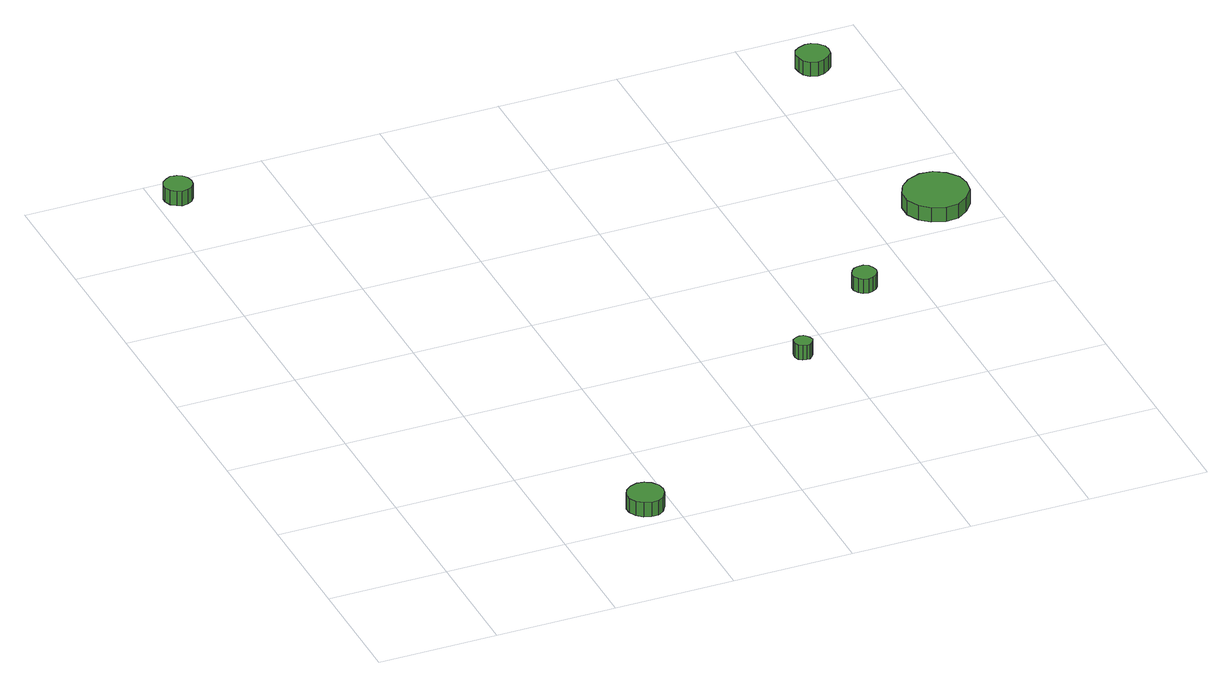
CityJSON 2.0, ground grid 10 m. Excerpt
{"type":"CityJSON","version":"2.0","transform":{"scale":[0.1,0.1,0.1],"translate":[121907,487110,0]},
"CityObjects":{
"tree1":{"type":"SolitaryVegetationObject","attributes":{"function":"something"},"geometry":[{"type":"MultiSurface","lod":"1","boundaries":[[[0,1,2,3,4,5,6,7,8,9,10,11,12,13,14]],[[15,16,17,18,19,20,21,22,23,24,25,26,27,28,29]],[[0,29,28,1]],[[1,28,27,2]],[[2,27,26,3]],[[3,26,25,4]],[[4,25,24,5]],[[5,24,23,6]],[[6,23,22,7]],[[7,22,21,8]],[[8,21,20,9]],[[9,20,19,10]],[[10,19,18,11]],[[11,18,17,12]],[[12,17,16,13]],[[13,16,15,14]],[[14,15,29,0]]]}]},
"tree2":{"type":"SolitaryVegetationObject","attributes":{"function":"something"},"geometry":[{"type":"MultiSurface","lod":"1","boundaries":[[[30,31,32,33,34,35,36,37,38,39,40,41,42,43,44]],[[45,46,47,48,49,50,51,52,53,54,55,56,57,58,59]],[[30,59,58,31]],[[31,58,57,32]],[[32,57,56,33]],[[33,56,55,34]],[[34,55,54,35]],[[35,54,53,36]],[[36,53,52,37]],[[37,52,51,38]],[[38,51,50,39]],[[39,50,49,40]],[[40,49,48,41]],[[41,48,47,42]],[[42,47,46,43]],[[43,46,45,44]],[[44,45,59,30]]]}]},
"tree3":{"type":"SolitaryVegetationObject","attributes":{"function":"something"},"geometry":[{"type":"MultiSurface","lod":"1","boundaries":[[[60,61,62,63,64,65,66,67,68,69,70,71,72,73,74]],[[75,76,77,78,79,80,81,82,83,84,85,86,87,88,89]],[[60,89,88,61]],[[61,88,87,62]],[[62,87,86,63]],[[63,86,85,64]],[[64,85,84,65]],[[65,84,83,66]],[[66,83,82,67]],[[67,82,81,68]],[[68,81,80,69]],[[69,80,79,70]],[[70,79,78,71]],[[71,78,77,72]],[[72,77,76,73]],[[73,76,75,74]],[[74,75,89,60]]]}]},
"tree4":{"type":"SolitaryVegetationObject","attributes":{"function":"something"},"geometry":[{"type":"MultiSurface","lod":"1","boundaries":[[[90,91,92,93,94,95,96,97,98,99,100,101,102,103,104]],[[105,106,107,108,109,110,111,112,113,114,115,116,117,118,119]],[[90,119,118,91]],[[91,118,117,92]],[[92,117,116,93]],[[93,116,115,94]],[[94,115,114,95]],[[95,114,113,96]],[[96,113,112,97]],[[97,112,111,98]],[[98,111,110,99]],[[99,110,109,100]],[[100,109,108,101]],[[101,108,107,102]],[[102,107,106,103]],[[103,106,105,104]],[[104,105,119,90]]]}]},
"tree5":{"type":"SolitaryVegetationObject","attributes":{"function":"something"},"geometry":[{"type":"MultiSurface","lod":"1","boundaries":[[[120,121,122,123,124,125,126,127,128,129,130,131,132,133,134]],[[135,136,137,138,139,140,141,142,143,144,145,146,147,148,149]],[[120,149,148,121]],[[121,148,147,122]],[[122,147,146,123]],[[123,146,145,124]],[[124,145,144,125]],[[125,144,143,126]],[[126,143,142,127]],[[127,142,141,128]],[[128,141,140,129]],[[129,140,139,130]],[[130,139,138,131]],[[131,138,137,132]],[[132,137,136,133]],[[133,136,135,134]],[[134,135,149,120]]]}]},
"tree6":{"type":"SolitaryVegetationObject","attributes":{"function":"something"},"geometry":[{"type":"MultiSurface","lod":"1","boundaries":[[[150,151,152,153,154,155,156,157,158,159,160,161,162,163,164]],[[165,166,167,168,169,170,171,172,173,174,175,176,177,178,179]],[[150,179,178,151]],[[151,178,177,152]],[[152,177,176,153]],[[153,176,175,154]],[[154,175,174,155]],[[155,174,173,156]],[[156,173,172,157]],[[157,172,171,158]],[[158,171,170,159]],[[159,170,169,160]],[[160,169,168,161]],[[161,168,167,162]],[[162,167,166,163]],[[163,166,165,164]],[[164,165,179,150]]]}]}
},
"vertices":[
[192,21,18],[191,27,18],[187,32,18],[182,35,18],[176,36,18],[170,34,18],[165,30,18],[162,24,18],[162,18,18],[165,12,18],[170,8,18],[176,6,18],[182,6,18],[187,9,18],[191,15,18],[191,15,5],[187,9,5],[182,6,5],[176,6,5],[170,8,5],[165,12,5],[162,18,5],[162,24,5],[165,30,5],[170,34,5],[176,36,5],[182,35,5],[187,32,5],[191,27,5],[192,21,5],
[27,567,22],[26,572,22],[23,576,22],[19,578,22],[14,579,22],[10,577,22],[6,574,22],[4,569,22],[4,565,22],[6,560,22],[10,557,22],[14,555,22],[19,556,22],[23,558,22],[26,562,22],[26,562,9],[23,558,9],[19,556,9],[14,555,9],[10,557,9],[6,560,9],[4,565,9],[4,569,9],[6,574,9],[10,577,9],[14,579,9],[19,578,9],[23,576,9],[26,572,9],[27,567,9],
[384,175,17],[383,178,17],[381,181,17],[379,182,17],[376,183,17],[373,182,17],[370,180,17],[369,177,17],[369,174,17],[370,171,17],[373,169,17],[376,168,17],[379,168,17],[381,170,17],[383,172,17],[383,172,4],[381,170,4],[379,168,4],[376,168,4],[373,169,4],[370,171,4],[369,174,4],[369,177,4],[370,180,4],[373,182,4],[376,183,4],[379,182,4],[381,181,4],[383,178,4],[384,175,4],
[470,250,15],[469,254,15],[467,258,15],[463,260,15],[459,260,15],[455,259,15],[452,256,15],[450,252,15],[450,248,15],[452,244,15],[455,241,15],[459,240,15],[463,241,15],[467,243,15],[469,246,15],[469,246,2],[467,243,2],[463,241,2],[459,240,2],[455,241,2],[452,244,2],[450,248,2],[450,252,2],[452,256,2],[455,259,2],[459,260,2],[463,260,2],[467,258,2],[469,254,2],[470,250,2],
[584,338,15],[582,348,15],[575,357,15],[566,363,15],[555,364,15],[544,360,15],[536,353,15],[531,343,15],[531,332,15],[536,322,15],[544,315,15],[555,311,15],[566,312,15],[575,318,15],[582,327,15],[582,327,2],[575,318,2],[566,312,2],[555,311,2],[544,315,2],[536,322,2],[531,332,2],[531,343,2],[536,353,2],[544,360,2],[555,364,2],[566,363,2],[575,357,2],[582,348,2],[584,338,2],
[561,557,15],[560,562,15],[556,567,15],[551,570,15],[546,570,15],[540,568,15],[536,565,15],[534,560,15],[534,554,15],[536,549,15],[540,545,15],[546,543,15],[551,544,15],[556,547,15],[560,551,15],[560,551,2],[556,547,2],[551,544,2],[546,543,2],[540,545,2],[536,549,2],[534,554,2],[534,560,2],[536,565,2],[540,568,2],[546,570,2],[551,570,2],[556,567,2],[560,562,2],[561,557,2]
]}
